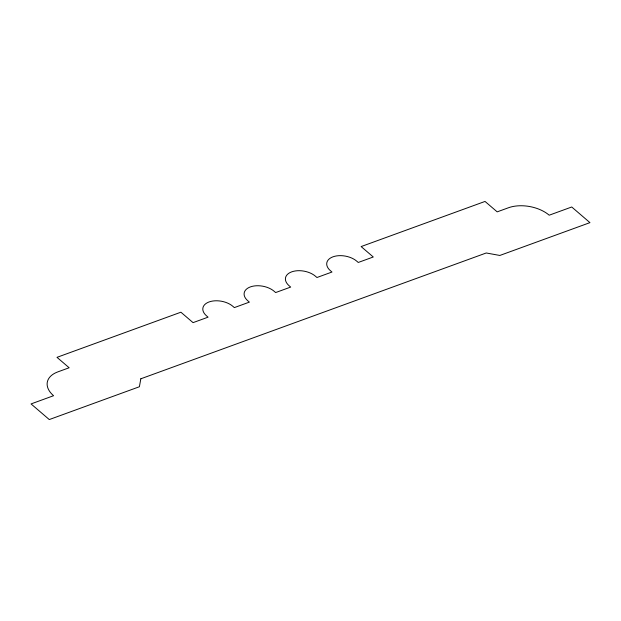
<?xml version="1.0" encoding="UTF-8"?>
<svg xmlns="http://www.w3.org/2000/svg" width="621" height="621" viewBox="0 0 621 621"><rect width="100%" height="100%" fill="white"/><g stroke="black" fill="none" stroke-linecap="round" stroke-linejoin="round"><path stroke-width="0.93" d="M140.827 378.787L139.399 386.743L49.276 419.563L31.05 403.922L53.577 395.717A29.296 17.132 10.4 0 1 57.885 371.87L69.148 367.764L56.992 357.339L180.897 312.208L193.053 322.641L208.066 317.168L206.552 315.864A17.085 9.998 10.4 0 1 209.06 301.953A17.085 9.998 10.4 0 1 232.836 306.293L234.35 307.597L249.37 302.124L247.849 300.82A17.085 9.998 10.4 0 1 250.364 286.91A17.085 9.998 10.4 0 1 274.133 291.249L275.654 292.553L290.675 287.081L289.153 285.776A17.085 9.998 10.4 0 1 291.66 271.866A17.085 9.998 10.4 0 1 315.437 276.205L316.958 277.509L331.971 272.037L330.457 270.733A17.085 9.998 10.4 0 1 332.965 256.822A17.085 9.998 10.4 0 1 356.741 261.162L358.255 262.466L373.275 256.993L361.127 246.568L485.032 201.437L497.18 211.862L508.444 207.763A29.296 17.132 10.4 0 1 549.197 215.2L571.724 206.995L589.95 222.636L499.827 255.456L486.243 252.98L140.827 378.787"/></g></svg>
